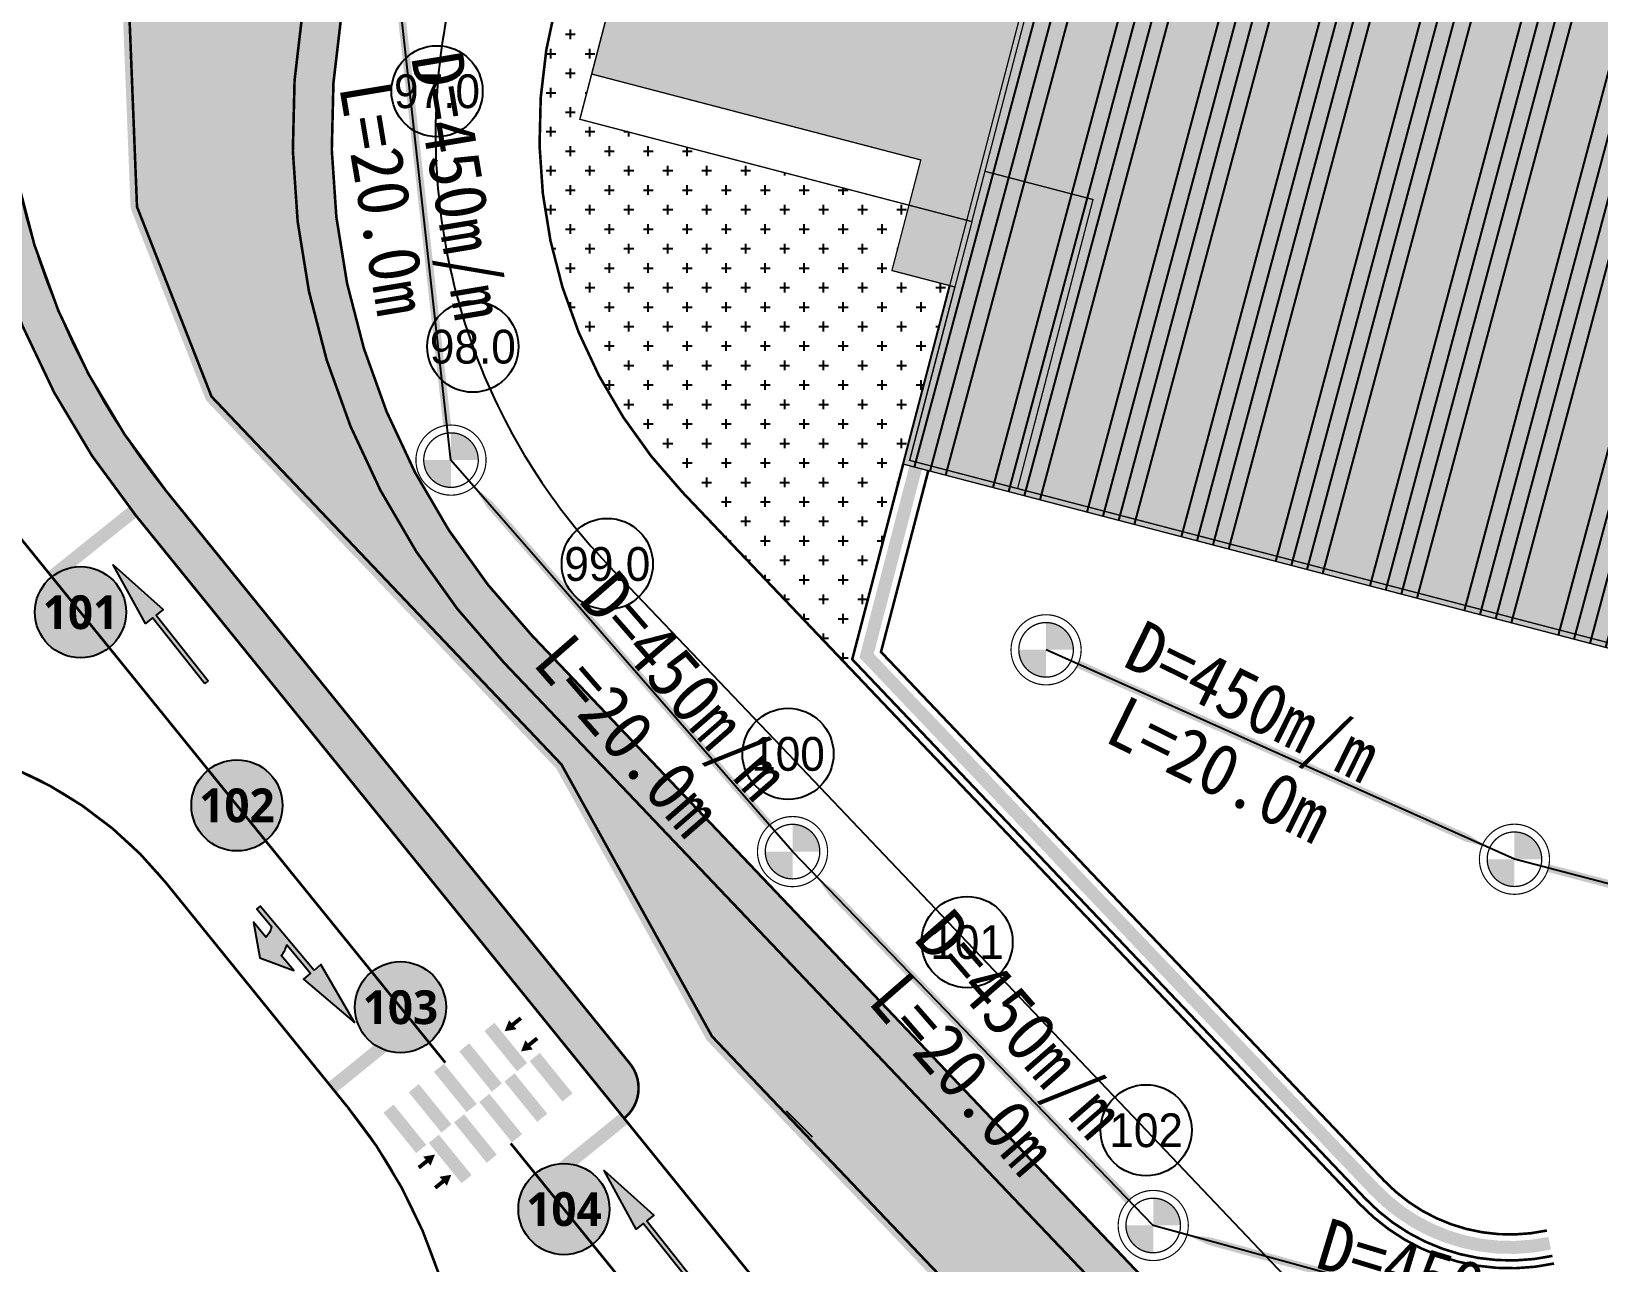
# Model space of a CAD drawing. Header units: inches. Extents: x 12 to 407, y 13 to 268.
# Drawn here: x 99.1 to 159.4, y 90.4 to 137.8 of the extents above; entities that cross this region are included whole.
import ezdxf
from ezdxf.enums import TextEntityAlignment as Align

# ---------------------------------------------------------------- set-up
doc = ezdxf.new("R2010")
doc.units = ezdxf.units.IN
doc.header["$MEASUREMENT"] = 0
for name, pattern in [('CENTER', [2, 1.25, -0.25, 0.25, -0.25]), ('DASHED', [0.75, 0.5, -0.25]), ('PHANTOM2', [12.5, 10, -0.5, 0.5, -0.5, 0.5, -0.5]), ('우수', [0.9500000000000001, 0.5, -0.05, -0.4])]:
    doc.linetypes.add(name, pattern=pattern)
for name, color, linetype in [('0우수', 140, '우수'), ('1-ROAD', 1, 'Continuous'), ('125', 4, 'Continuous'), ('3-노면표시', 7, 'Continuous'), ('CA002', 7, 'Continuous'), ('LSMD_CONT_LDREG_41500', 1, 'Continuous'), ('WID', 4, 'Continuous'), ('가구1', 5, 'Continuous'), ('건축계획', 7, 'Continuous'), ('관경', 7, 'Continuous'), ('관길이', 1, 'Continuous'), ('도로레벨', 5, 'Continuous'), ('도로레벨1', 7, 'Continuous'), ('도로해치', 253, 'Continuous'), ('사업부지', 7, 'Continuous'), ('성토옹벽', 6, 'Continuous'), ('솔리드', 7, 'PHANTOM2'), ('우수맨', 5, 'Continuous'), ('지상1층외벽선', 4, 'Continuous'), ('지상2층외벽선', 5, 'Continuous'), ('지상3층외벽선', 6, 'Continuous'), ('지상4층외벽선', 7, 'Continuous'), ('지하1층외벽선', 3, 'Continuous'), ('지하2층외벽선', 2, 'Continuous')]:
    doc.layers.add(name, color=color, linetype=linetype)
doc.styles.add('HY헤드라인', font='H2HDRM.TTF')
doc.styles.add('SH_대대리576', font='')
doc.styles.add('style1', font='')
doc.styles.get('SH_대대리576').set_extended_font_data('NanumGothic', bold=True)
doc.styles.get('style1').set_extended_font_data('DotumChe')
pattern_1 = [(0, (-296693.6057639145, -354742.0370339248), (0.75, 0.75), [0.375, -1.125]), (90, (-296693.4182639145, -354742.2245339248), (-0.7499999999999999, 0.75), [0.375, -1.125])]

# ---------------------------------------------------------------- blocks, each defined once
blk = doc.blocks.new('NM직진')
at = {"layer": '3-노면표시'}
blk.add_hatch(color=256, dxfattribs=at).paths.add_polyline_path([(-0.1730768365396216, 1.819e-12), (-0.1730768365396216, 3.230767615360491), (-0.5192305096134078, 3.230767615360491), (-0.0865384182707203, 5.769227884570682), (0.3461536730719672, 3.230767615360491), (-1.819e-12, 3.230767615360491), (0, 0)])
blk.add_lwpolyline([(-0.1730768365396216, 1.819e-12), (-0.1730768365396216, 3.230767615360491), (-0.5192305096134078, 3.230767615360491), (-0.0865384182707203, 5.769227884570682), (0.3461536730719672, 3.230767615360491), (-1.819e-12, 3.230767615360491), (0, 0)], close=True, dxfattribs=at)
blk = doc.blocks.new('NM직우')
at = {"layer": '3-노면표시'}
h = blk.add_hatch(color=256, dxfattribs=at)
edge = h.paths.add_edge_path()
edge.add_line((0, 3.230767615358686), (0, 0))
edge.add_line((0, 0), (0.1730768365370636, 0))
edge.add_line((0.1730768365370636, 0), (0.1730768365370636, 0.8820304433823338))
edge.add_arc((0.6287692896893975, 0.3990399793935591), 0.664029668135456, 92.48451948285032, 133.334240361287, ccw=False)
edge.add_line((0.5999839641839912, 1.062445440028028), (0.5999839641839912, 0.7739840457995655))
edge.add_line((0.5999839641839912, 0.7739840457995655), (0.5999839641839912, 0.3124458150340388))
edge.add_line((0.5999839641839912, 0.3124458150340388), (1.292291310332274, 1.523983670793555))
edge.add_line((1.292291310332274, 1.523983670793555), (0.5999839641839912, 2.735521526553057))
edge.add_line((0.5999839641839912, 2.735521526553057), (0.5999839641839912, 1.985521901559081))
edge.add_arc((0.7518416335684556, 1.037743002152299), 0.9598674876833847, 99.1028341746057, 127.082419178465)
edge.add_line((0.1730768365370636, 1.803495510231002), (0.1730768365370636, 3.230767615358686))
edge.add_line((0.1730768365370636, 3.230767615358686), (0.5192305096112193, 3.230767615358686))
edge.add_line((0.5192305096112193, 3.230767615358686), (0.08653841826853181, 5.769227884569089))
edge.add_line((0.0865384182685318, 5.769227884569089), (-0.3461536730741557, 3.230767615358686))
edge.add_line((-0.3461536730741557, 3.230767615358686), (0, 3.230767615358686))
blk.add_lwpolyline([(0, 3.230767615358686), (0, 0), (0.1730768365370636, 0), (0.1730768365370636, 0.8820304433823338, -0.1801523798174008), (0.5999839641839912, 1.062445440028028), (0.5999839641839912, 0.7739840457995655), (0.5999839641839912, 0.3124458150340388), (1.292291310332274, 1.523983670793555), (0.5999839641839912, 2.735521526553057), (0.5999839641839912, 1.985521901559081, 0.1226941417341954), (0.1730768365370636, 1.803495510231002), (0.1730768365370636, 3.230767615358686), (0.5192305096112193, 3.230767615358686), (0.0865384182685318, 5.769227884569089), (-0.3461536730741557, 3.230767615358686)], format="xyb", close=True, dxfattribs=at)
blk = doc.blocks.new('구배4')
at = {"layer": '도로레벨', "linetype": 'Continuous', "true_color": 0xffffff}
h = blk.add_hatch(color=7, dxfattribs=at)
edge = h.paths.add_edge_path()
edge.add_arc((297445.3605552225, 358740.1302085304), 1.755, 0, 360)
h = blk.add_hatch(color=7, dxfattribs=at)
edge = h.paths.add_edge_path()
edge.add_arc((297451.9264172204, 358732.0246332055), 1.755, 0, 360)
h = blk.add_hatch(color=7, dxfattribs=at)
edge = h.paths.add_edge_path()
edge.add_arc((297457.9493906065, 358724.5892554169), 1.755, 0, 360)
h = blk.add_hatch(color=7, dxfattribs=at)
edge = h.paths.add_edge_path()
edge.add_arc((297464.2438082989, 358716.8187788606), 1.755, 0, 360)
h = blk.add_hatch(color=7, dxfattribs=at)
edge = h.paths.add_edge_path()
edge.add_arc((297470.5381567344, 358709.0482462039), 1.755, 0, 360)
at = {"layer": '도로레벨', "color": 7, "linetype": 'Continuous'}
for centre in [(297445.3605552225, 358740.1302085304, 16.504), (297451.9264172204, 358732.0246332055, 16.504), (297457.9493906065, 358724.5892554169, 16.504), (297464.2438082989, 358716.8187788606, 16.504), (297470.5381567344, 358709.0482462039, 16.504)]:
    blk.add_circle(centre, 1.755, dxfattribs=at)
at = {"layer": '도로레벨1', "color": 5, "linetype": 'Continuous', "style": 'SH_대대리576'}
for s, p in [('100', (297445.3605552225, 358740.1302085304, 16.504)), ('101', (297451.9264172204, 358732.0246332055, 16.504)), ('102', (297457.9493906065, 358724.5892554169, 16.504)), ('103', (297464.2438082989, 358716.8187788606, 16.504)), ('104', (297470.5381567344, 358709.0482462039, 16.504))]:
    blk.add_text(s, height=1.3, dxfattribs=at).set_placement(p, align=Align.MIDDLE_CENTER)

msp = doc.modelspace()

# ---------------------------------------------------------------- hatches: boundary and pattern name
at = {"layer": '125', "linetype": 'Continuous'}
h = msp.add_hatch(color=8, dxfattribs=at)
h.paths.add_polyline_path([(241.5237808687727, 116.4215114227397), (235.3795301303965, 118.0248463426385), (244.292557322746, 152.1810748562118), (244.0990375075255, 152.2315736217558), (229.4544037007493, 96.11085818918832), (132.8880692629957, 121.3097282684309), (134.6302757113356, 127.9861582043948), (134.4367560031008, 128.0366569419991), (132.6440508170983, 121.1667072975094), (229.5974246713215, 95.86683974305811), (232.8798426174674, 108.4456207819883), (239.0240933558437, 106.8422858621477)])
h.paths.add_polyline_path([(244.0990375075255, 152.2315736217558), (147.3391834685228, 177.4809424107214), (146.9541305938967, 176.0053546343831), (147.7523993907146, 175.797047342129), (147.3294724630307, 174.1763197851385), (146.5312036663292, 174.3846270779165), (134.4367560031008, 128.0366569419991), (134.6302757113356, 127.9861582043948), (132.8880692629957, 121.3097282684309), (229.4544037007493, 96.11085818918832)])
h.paths.add_polyline_path([(146.5312036663292, 174.3846270778583), (136.6616985435014, 176.960062697194), (134.3640059812226, 168.1549159700069), (142.0080344586515, 166.1602158335288), (140.7708153865881, 161.418982980146), (135.2555037003242, 162.8581970027433), (134.5232720046536, 160.0521612326399), (127.3630427976952, 161.9206145251071), (120.6467106924158, 136.1824933221931), (133.322251585638, 132.8748260071286), (132.2112793577019, 128.6173924247985), (134.4367560031008, 128.0366569419991)])
h.paths.add_polyline_path([(147.7523993907146, 175.797047342129), (146.9541305938967, 176.0053546343831), (146.5312036663292, 174.3846270779165), (147.3294724630307, 174.1763197851385)], flags=17)
at = {"layer": '가구1', "linetype": 'Continuous'}
h = msp.add_hatch(dxfattribs=at)
h.set_pattern_fill('ANSI34', color=254, scale=5, angle=30, style=0)
h.set_pattern_definition([(74.99999999999999, (-296693.6057639084, -355038.0370339248), (-3.622221848584006, 0.9705714191344534), []), (74.99999999999999, (-296692.8402983651, -355037.5950921873), (-3.622221848584006, 0.9705714191344534), []), (74.99999999999999, (-296692.0748328174, -355037.1531504473), (-3.622221848584006, 0.9705714191344534), []), (74.99999999999999, (-296691.3093672741, -355036.7112087097), (-3.622221848584006, 0.9705714191344534), [])])
h.paths.add_polyline_path([(132.6440508505677, 121.1667072294065), (147.3391834695124, 177.4809423507675), (244.2925573385203, 152.1810748520791), (235.3795301658449, 118.0248463333835), (241.5237809049197, 116.4215114170936), (239.0240933975786, 106.8422858552792), (232.8798426585038, 108.4456207715691), (229.5974247195757, 95.86683973071808)])
at = {"layer": '사업부지', "linetype": 'Continuous', "ltscale": 10}
h = msp.add_hatch(dxfattribs=at)
h.set_pattern_fill('AR-HBONE', color=8, scale=0.1, style=0)
h.set_pattern_definition([(45, (-264108.8776523433, -407458.6986066158), (0, 0.565685424949238), [1.200000000000001, -0.4000000000000004]), (135, (-264108.5948096178, -407458.4157639034), (0, 0.565685424949238), [1.2, -0.4])])
edge = h.paths.add_edge_path()
edge.add_arc((126.409042360063, 138.0775847603934), 28.50000000067526, 164.7264985139123, 219.0089492971458, ccw=False)
edge.add_line((98.91568079972626, 145.5852521844924), (109.5491859056986, 184.5255492721469))
edge.add_arc((113.8902429878128, 183.3401281052054), 4.499999992579293, 90.00000006447777, 164.7264985574904, ccw=False)
edge.add_line((113.8902429827488, 187.8401280977548), (114.6837468632496, 187.8401280977548))
edge.add_arc((114.6837468632496, 189.3401280977548), 1.5, 270, 0)
edge.add_line((116.1837468632496, 189.3401280977548), (113.8902429827488, 189.3401280977548))
edge.add_arc((113.8902429829816, 183.3401280971727), 6.000000000577955, 90.00000000222337, 164.726498495999)
edge.add_line((108.102166865114, 184.9206896620587), (97.46866177404286, 145.9803925771982))
edge.add_arc((126.4090423579094, 138.0775847456669), 29.99999999934917, 164.7264984801628, 219.0089492619996)
edge.add_line((103.097612682823, 119.1943316767708), (113.6587494202888, 106.1565783126996))
edge.add_line((113.6587494202888, 106.1565783126996), (115.1752368547952, 104.2844702751161))
edge.add_line((115.1752368547952, 104.2844702751161), (121.9009047337806, 95.98161388288895))
edge.add_arc((120.9567420969017, 97.14718537877957), 1.499999998962363, 309.0089484785139, 39.00894848476816)
edge.add_line((122.1223135926759, 98.09134801577488), (116.3408083506858, 105.2286329279439))
edge.add_line((116.3408083506858, 105.2286329279439), (114.8243209161794, 107.10074096739))
edge.add_line((114.8243209161794, 107.10074096739), (104.2631841787136, 120.13849433053))
h = msp.add_hatch(dxfattribs=at)
h.set_pattern_fill('AR-HBONE', color=8, scale=0.1, style=0)
h.set_pattern_definition([(45, (-296716.7898635558, -354821.4982727057), (4.440892098500626e-17, 0.565685424949238), [1.200000000000001, -0.4000000000000004]), (135, (-296716.5070208433, -354821.2154299932), (4.440892098500626e-17, 0.565685424949238), [1.2, -0.4])])
edge = h.paths.add_edge_path()
edge.add_arc((111.5359403484965, 180.4964626582939), 8.499999999992937, 357.46440021136027, 56.785166300105175, ccw=False)
edge.add_arc((111.5359403484965, 180.4964626582939), 8.499999999997353, 345.3748733597982, 357.46440021136, ccw=False)
edge.add_line((119.7605278898611, 178.3502660749498), (110.0959671288495, 141.3140380595712))
edge.add_arc((138.640123890282, 133.8654734467407), 29.50000000020882, 165.3748733598192, 223.5788823727417)
edge.add_line((117.2695572799769, 113.5295721201244), (143.3270859801908, 86.14626896330333))
edge.add_arc((156.0045399410067, 98.20994023502749), 17.50000009946504, 223.5788865521241, 282.2641589090067)
edge.add_arc((156.0045399074791, 98.20994012600454), 17.50000000003145, 282.2641590920945, 315.1861856623129)
edge.add_arc((177.9959654702454, 76.36097672460778), 13.4999999999482, 75.37487335987032, 135.1861856623439, ccw=False)
edge.add_line((181.4046306319999, 89.42355693732566), (183.2631852077086, 88.93856927567572))
edge.add_line((183.2631852077086, 88.93856927567572), (183.6419257534201, 90.38996708423542))
edge.add_line((183.6419257534201, 90.38996708423542), (181.7833712055346, 90.87495473872582))
edge.add_arc((177.9959654702454, 76.36097672454957), 15.00000000001573, 75.37487335989015, 135.1861856622909)
edge.add_arc((156.0045399074791, 98.20994012600454), 16.00000000002185, 282.264159092144, 315.18618566221204, ccw=False)
edge.add_arc((156.0045399074791, 98.20994012600454), 16.00000000002493, 223.5788867352592, 282.2641590921439, ccw=False)
edge.add_line((144.4137249586986, 87.18029784604619), (118.3561962601727, 114.5636010011792))
edge.add_arc((138.6401238902238, 133.8654734467989), 28.00000000016149, 165.3748733599211, 223.5788823728654, ccw=False)
edge.add_line((111.5473649302496, 140.9352974860365), (121.2119256912613, 177.971525501415))
edge.add_arc((111.5359403484965, 180.4964626582939), 9.999999999976549, 345.3748733597546, 357.4644002112569)
edge.add_arc((111.5359403484965, 180.4964626582939), 9.999999999976517, 357.4644002112572, 62.33622634675494)
edge.add_line((116.1787618073051, 189.3533361981524), (116.1920689955352, 187.6077541037364))
at = {"layer": '솔리드', "linetype": 'Continuous'}
h = msp.add_hatch(dxfattribs=at)
h.set_pattern_fill('CROSS', color=8, scale=3, style=0)
h.set_pattern_definition(pattern_1)
edge = h.paths.add_edge_path()
edge.add_line((135.7213864532298, 222.2391814133287), (133.7300689831375, 221.4241814157128))
edge.add_line((133.7300689831375, 221.4241814157128), (131.2197207800693, 218.4764369361935))
edge.add_line((131.2197207800693, 218.4764369361935), (138.3254815817111, 216.6221968933958))
edge.add_arc((138.7042221552458, 218.0735946947959), 1.49999999998355, 255.3748733595067, 345.3748733595068)
edge.add_line((140.155619956646, 217.6948541212612), (141.0898467047139, 221.2749686981685))
edge.add_line((141.0898467047139, 221.2749686981685), (168.9645647151394, 214.0010933510628))
edge.add_line((168.9645647151394, 214.0010933510628), (168.0306385974166, 210.4221308402618))
edge.add_arc((169.4820363988167, 210.0433902668435), 1.499999999954156, 165.3748733638094, 255.3748733460374)
edge.add_line((169.1032958249327, 208.5919924655016), (169.4821543851633, 208.4918992481678))
edge.add_line((169.4821543851633, 208.4918992481678), (167.9671920910243, 202.6863080425089))
edge.add_line((167.9671920910243, 202.6863080425089), (154.3240527576183, 206.2464694337821))
edge.add_arc((153.9453121840836, 204.7950716323819), 1.49999999998355, 75.37487335950675, 165.3748733595068)
edge.add_line((152.4939143826834, 205.1738122059166), (152.2666700364555, 204.3029735171137))
edge.add_line((152.2666700364555, 204.3029735171137), (229.6745527786318, 184.1034762617917))
edge.add_line((229.6745527786318, 184.1034762617917), (232.3923772705368, 183.3952946763736))
edge.add_line((232.3923772705368, 183.3952946763736), (226.9971545772626, 190.7751397629752))
edge.add_line((226.9971545772626, 190.7751397629752), (227.8044279680237, 191.3653174248309))
edge.add_line((227.8044279680237, 191.3653174248309), (232.9894685700185, 184.2729695117002))
edge.add_line((232.9894685700185, 184.2729695117002), (251.176757025218, 179.5269459526305))
edge.add_line((251.176757025218, 179.5269459526305), (244.0569294228101, 152.2425616763201))
edge.add_line((244.0569294228101, 152.2425616763201), (244.2925573385203, 152.1810748520791))
edge.add_line((244.2925573385203, 152.1810748520791), (235.3795301461707, 118.0248463384476))
edge.add_line((235.3795301461707, 118.0248463384476), (241.523780884547, 116.4215114186652))
edge.add_line((241.523780884547, 116.4215114186652), (239.0240933716179, 106.8422858580732))
edge.add_line((239.0240933716179, 106.8422858580732), (232.8798426332417, 108.4456207779137))
edge.add_line((232.8798426332417, 108.4456207779137), (229.5974246870958, 95.86683973892536))
edge.add_line((229.5974246870958, 95.86683973892536), (225.3355701679595, 96.97896560504046))
edge.add_line((225.3355701679595, 96.97896560504046), (223.8088400423642, 91.1282780832978))
edge.add_line((223.8088400423642, 91.1282780832978), (224.3205176974645, 89.93321073056609))
edge.add_line((224.3205176974645, 89.93321073056609), (207.6296264035393, 82.78687199107549))
edge.add_line((207.6296264035393, 82.78687199107549), (197.9029318498563, 80.89225614828933))
edge.add_line((197.9029318498563, 80.89225614828933), (196.0110436099114, 80.24973714807015))
edge.add_line((196.0110436099114, 80.24973714807015), (180.5294668708577, 84.28963590606759))
edge.add_line((180.5294668708577, 84.28963590606759), (181.8395424527464, 89.31006720197797))
edge.add_line((181.8395424527464, 89.31006720197797), (181.4046306319999, 89.42355693732566))
edge.add_arc((177.9959655150653, 76.3609767368896), 13.49999997674929, 75.37487353076725, 135.1861170693452)
edge.add_arc((156.0045399410067, 98.20994023502749), 17.50000009944609, 223.5788865521241, 315.1862383782775, ccw=False)
edge.add_line((143.3270859801908, 86.14626896330333), (117.2695572799769, 113.5295721201244))
edge.add_arc((138.640123890282, 133.8654734467989), 29.5000000002327, 165.3748733599285, 223.5788823728236, ccw=False)
edge.add_line((110.0959671288495, 141.3140380595712), (119.7605278898611, 178.3502660749498))
edge.add_arc((111.5359403484965, 180.4964626582939), 8.499999999995753, 345.3748733597984, 56.78516630010513)
edge.add_line((116.1920689955352, 187.6077541037364), (116.1920689955352, 187.171181414348))
edge.add_line((116.1920689955352, 187.171181414348), (117.9410689786075, 181.3781814146921))
edge.add_line((117.9410689786075, 181.3781814146921), (116.3810689762233, 173.5291814152285))
edge.add_line((116.3810689762233, 173.5291814152285), (112.5470689848064, 166.197181414768))
edge.add_line((112.5470689848064, 166.197181414768), (105.7180689737199, 155.4601814141631))
edge.add_line((105.7180689737199, 155.4601814141631), (102.6590689733623, 143.5851814141631))
edge.add_line((102.6590689733623, 143.5851814141631), (103.1560689821838, 131.0721814148844))
edge.add_line((103.1560689821838, 131.0721814148844), (106.0240689828408, 123.7651814139233))
edge.add_line((106.0240689828408, 123.7651814139233), (119.4970689728855, 109.6021814140975))
edge.add_line((119.4970689728855, 109.6021814140975), (121.3050690010189, 106.3371814126283))
edge.add_line((121.3050690010189, 106.3371814126283), (125.2930689768166, 99.13518141380223))
edge.add_line((125.2930689768166, 99.13518141380223), (135.498068974621, 88.42318141397732))
edge.add_line((135.498068974621, 88.42318141397732), (143.599068985239, 81.93218141481225))
edge.add_line((143.599068985239, 81.93218141481225), (150.6230689749702, 74.86918141397359))
edge.add_line((150.6230689749702, 74.86918141397359), (152.2930689767002, 65.02718141490072))
edge.add_line((152.2930689767002, 65.02718141490072), (155.2140689954742, 63.85618141475311))
edge.add_line((155.2140689954742, 63.85618141475311), (158.4310689732431, 62.60018141382784))
edge.add_line((158.4310689732431, 62.60018141382784), (158.3550689831375, 74.5021814145282))
edge.add_line((158.3550689831375, 74.5021814145282), (160.5560689732431, 78.60918141530306))
edge.add_line((160.5560689732431, 78.60918141530306), (169.7570689782499, 80.60718141590655))
edge.add_line((169.7570689782499, 80.60718141590655), (175.5250689849256, 88.95218141285181))
edge.add_line((175.5250689849256, 88.95218141285181), (176.7910689875482, 84.80218141527325))
edge.add_line((176.7910689875482, 84.80218141527325), (174.8350689873098, 78.24618141354472))
edge.add_line((174.8350689873098, 78.24618141354472), (181.7630689755081, 74.04018141511074))
edge.add_line((181.7630689755081, 74.04018141511074), (181.1020689770578, 70.35018141382784))
edge.add_line((181.1020689770578, 70.35018141382784), (181.298068986833, 70.20118141455055))
edge.add_line((181.298068986833, 70.20118141455055), (237.5730689778923, 94.28518141341806))
edge.add_line((237.5730689778923, 94.28518141341806), (246.0360689923166, 115.9231814155489))
edge.add_line((246.0360689923166, 115.9231814155489), (245.393069000542, 128.7931814147294))
edge.add_line((245.393069000542, 128.7931814147294), (255.1140689864753, 184.4671814143792))
edge.add_line((255.1140689864753, 184.4671814143792), (247.2930689767002, 181.9591814149305))
edge.add_line((247.2930689767002, 181.9591814149305), (245.9290689842076, 183.5101814138604))
edge.add_line((245.9290689842076, 183.5101814138604), (240.2350689931538, 186.6101814146521))
edge.add_line((240.2350689931538, 186.6101814146521), (232.7250689731211, 189.3501814137696))
edge.add_line((232.7250689731211, 189.3501814137696), (225.5950689778895, 195.8901814147964))
edge.add_line((225.5950689778895, 195.8901814147964), (210.6550689943599, 200.0101814150246))
edge.add_line((210.6550689943599, 200.0101814150246), (190.2950689805205, 203.0201814137533))
edge.add_line((190.2950689805205, 203.0201814137533), (178.4650689825414, 202.180181412971))
edge.add_line((178.4650689825414, 202.180181412971), (177.4350689812911, 206.780181413588))
edge.add_line((177.4350689812911, 206.780181413588), (169.2950689957127, 218.5401814141794))
edge.add_line((169.2950689957127, 218.5401814141794), (150.1150689736007, 228.1301814150199))
edge.add_line((150.1150689736007, 228.1301814150199), (139.3863879426847, 223.7391814133287))
edge.add_line((139.3863879426847, 223.7391814133287), (132.0260689869522, 223.7391814133287))
edge.add_line((132.0260689869522, 223.7391814133287), (127.759068982303, 224.8931814143568))
edge.add_line((127.759068982303, 224.8931814143568), (124.3420689865945, 224.0401814151689))
edge.add_line((124.3420689865945, 224.0401814151689), (116.9190689936279, 225.9461814146623))
edge.add_line((116.9190689936279, 225.9461814146623), (116.1920689955352, 224.6771814143419))
edge.add_line((116.1920689955352, 224.6771814143419), (116.1920689955352, 203.0686903968588))
edge.add_line((116.1920689955352, 203.0686903968588), (116.1920689955352, 202.5171354952752))
edge.add_line((116.1920689955352, 202.5171354952752), (116.6839017012155, 202.5171354952752))
edge.add_line((116.6839017012155, 202.5171354952752), (116.6839017012155, 224.5434371447907))
edge.add_line((116.6839017012155, 224.5434371447907), (117.1616635627927, 225.3676709587005))
edge.add_line((117.1616635627927, 225.3676709587005), (124.2692918565356, 223.5426487928623))
edge.add_line((124.2692918565356, 223.5426487928623), (132.0162796642746, 223.2391814133287))
edge.add_line((132.0162796642746, 223.2391814133287), (138.9567082947235, 223.2391814133287))
edge.add_line((138.9567082947235, 223.2391814133287), (150.102668311016, 227.8009524621436))
edge.add_line((150.102668311016, 227.8009524621436), (169.092087748146, 218.3062618271349))
edge.add_line((169.092087748146, 218.3062618271349), (176.6954659879905, 207.3139288281807))
edge.add_line((176.6954659879905, 207.3139288281807), (175.8730393203789, 206.7450576860126))
edge.add_line((175.8730393203789, 206.7450576860126), (168.4155289741814, 217.5265069948643))
edge.add_line((168.4155289741814, 217.5265069948643), (150.0614031912176, 226.703551441328))
edge.add_line((150.0614031912176, 226.703551441328), (139.1534270353498, 222.2391814133287))
edge.add_line((139.1534270353498, 222.2391814133287), (135.7213864532298, 222.2391814133287))
h = msp.add_hatch(dxfattribs=at)
h.set_pattern_fill('CROSS', color=8, scale=3, style=0)
h.set_pattern_definition(pattern_1)
edge = h.paths.add_edge_path()
edge.add_line((131.4290188954094, 177.4699192178221), (130.5165905075612, 177.7080163200287))
edge.add_arc((138.0212999951675, 171.0989819346712), 9.999999999999998, 138.6311894056588, 165.374873359432)
edge.add_line((128.3453146524027, 173.6239190916083), (119.2881532044032, 138.9153477603238))
edge.add_arc((138.6401224063941, 133.8654730636179), 19.99999866119524, 165.3748712251306, 219.9382786713261)
edge.add_line((123.305394727073, 121.0262334658898), (126.3845704883336, 132.8261558307702))
edge.add_line((126.3845704883336, 132.8261558307702), (120.2003893286221, 134.4399105466571))
edge.add_line((120.2003893286221, 134.4399105466571), (120.6545784793327, 136.1804402325786))
edge.add_line((120.6545784793327, 136.1804402325786), (120.6467107081901, 136.1824933180603))
edge.add_line((120.6467107081901, 136.1824933180603), (127.3630428134695, 161.9206145209744))
edge.add_line((127.3630428134695, 161.9206145209744), (127.3709105846704, 161.9185614354344))
edge.add_line((127.3709105846704, 161.9185614354344), (131.4290188954094, 177.4699192178221))
h = msp.add_hatch(dxfattribs=at)
h.set_pattern_fill('CROSS', color=8, scale=3, style=0)
h.set_pattern_definition(pattern_1)
edge = h.paths.add_edge_path()
edge.add_line((132.8677629627402, 131.1331486284751), (126.3842710003721, 132.8250081421709))
edge.add_line((126.3842710003721, 132.8250081421709), (123.3050952391116, 121.0250857772323))
edge.add_arc((138.6398229180252, 133.8643253754842), 19.99999866119525, 219.9382786732261, 223.5788846023162)
edge.add_line((124.1513046886887, 120.0772739878291), (130.5932252109399, 113.3075966096501))
edge.add_line((130.5932252109399, 113.3075966096501), (132.6437513449112, 121.1655596048356))
edge.add_line((132.6437513449112, 121.1655596048356), (134.4364565312046, 128.0355092501984))
edge.add_line((134.4364565312046, 128.0355092501984), (132.2109798857475, 128.6162447329978))
edge.add_line((132.2109798857475, 128.6162447329978), (132.8677629627402, 131.1331486284751))
at = {"layer": '우수맨', "linetype": 'ByBlock'}
h = msp.add_hatch(color=256, dxfattribs=at)
h.paths.add_polyline_path([(115.2355974128934, 121.319699801227), (116.2855974099132, 121.319699801227, 0.4142135624070115), (115.2355974128934, 122.3696997982468)])
h.paths.add_polyline_path([(115.2355974128934, 120.2696998042072), (115.2355974128934, 121.319699801227), (114.1855974158736, 121.319699801227, 0.4142135624068411)])
h = msp.add_hatch(color=256, dxfattribs=at)
h.paths.add_polyline_path([(138.1454723010304, 114.0173634503287), (139.1954722980502, 114.0173634503287, 0.4142135624068609), (138.1454723010304, 115.0673634473485)])
h.paths.add_polyline_path([(138.1454723010304, 112.967363453309), (138.1454723010304, 114.0173634503287), (137.0954723040106, 114.0173634503287, 0.4142135624067141)])
h = msp.add_hatch(color=256, dxfattribs=at)
h.paths.add_polyline_path([(128.3843878212267, 106.2495534582547), (129.4343878182465, 106.2495534582547, 0.4142135624066626), (128.3843878212267, 107.2995534552745)])
h.paths.add_polyline_path([(128.3843878212267, 105.1995534612349), (128.3843878212267, 106.2495534582547), (127.3343878242069, 106.2495534582547, 0.4142135624068529)])
h = msp.add_hatch(color=256, dxfattribs=at)
h.paths.add_polyline_path([(156.177799672447, 105.9550406001642), (157.2277996694668, 105.9550406001642, 0.414213562407075), (156.177799672447, 107.005040597184)])
h.paths.add_polyline_path([(156.177799672447, 104.9050406031445), (156.177799672447, 105.9550406001642), (155.1277996754272, 105.9550406001642, 0.414213562407063)])
h = msp.add_hatch(color=256, dxfattribs=at)
h.paths.add_polyline_path([(142.2710269515285, 91.85645602703039), (143.3210269485483, 91.85645602703039, 0.4142135624068173), (142.2710269515285, 92.90645602405016)])
h.paths.add_polyline_path([(142.2710269515285, 90.80645603001062), (142.2710269515285, 91.85645602703039), (141.2210269545087, 91.85645602703039, 0.4142135624066309)])

# ---------------------------------------------------------------- linework, layer by layer
at = {"elevation": -23.50400000000002, "flags": 128}
msp.add_lwpolyline([(132.6440508328726, 121.1667072934349), (134.4367560512967, 128.0366569294263)], dxfattribs=at)
at = {"color": 8, "linetype": 'Continuous'}
for points in [[(117.7804577835834, 97.79156541738371, -109.4066817376595), (116.5215742626226, 99.34566074616919, -109.4066817376595), (118.1689816006458, 98.10628629576127, -109.4066817376595), (116.910098079685, 99.66038162454674, -109.4066817376595)], [(117.3025237211025, 99.33480196919004, -109.4066817376595), (117.4717183896339, 99.76141439571688, -109.4066817376595), (117.754967186693, 99.41174294713596, -109.4066817376595), (117.4717183896339, 99.76141439571688, -109.4066817376595)], [(117.6605509259737, 99.52830009728382, -109.4066817376595), (117.971369985584, 99.78007679905454, -109.4066817376595), (117.5661346801555, 99.64485724650035, -109.4066817376595), (117.8769537397659, 99.89663395106504, -109.4066817376595)], [(117.9319654890335, 98.55775430433164, -109.4066817376595), (118.1011601724661, 98.98436673085848, -109.4066817376595), (118.3844089397228, 98.63469528414021, -109.4066817376595), (118.1011601724661, 98.98436673085848, -109.4066817376595)], [(118.2899926790035, 98.7512524314941, -109.4066817376595), (118.600811753515, 99.00302913605879, -109.4066817376595), (118.1955764331854, 98.86780958257327, -109.4066817376595), (118.5063954927957, 99.11958628620664, -109.4066817376595)], [(116.8091481813228, 97.00476321864585, -109.4066817376595), (115.550264660362, 98.55885854836265, -109.4066817376595), (117.1976720132864, 97.3194840970234, -109.4066817376595), (115.9387884923256, 98.87357942767153, -109.4066817376595)], [(118.2661125698125, 98.18496651582132, -109.4066817376595), (119.5249960907734, 96.63087118703584, -109.4066817376595), (118.6546363868749, 98.49968739419887, -109.4066817376595), (119.9135199078357, 96.94559206448207, -109.4066817376595)], [(115.8378386088646, 96.21796101990799, -109.4066817376595), (114.5789551028049, 97.77205635055611, -109.4066817376595), (116.2263624408281, 96.53268190107951, -109.4066817376595), (114.9674789198673, 98.08677722986499, -109.4066817376595)], [(114.8665290215051, 95.4311588239641, -109.4066817376595), (113.6076455005443, 96.98525415181825, -109.4066817376595), (115.2550528534687, 95.74587970234165, -109.4066817376595), (113.9961693325079, 97.29997503298978, -109.4066817376595)], [(117.294802967552, 97.3981643189461, -109.4066817376595), (118.5536864885128, 95.84406899016062, -109.4066817376595), (117.6833267995155, 97.71288519825498, -109.4066817376595), (118.9422103204763, 96.15878986667553, -109.4066817376595)], [(116.3234934099949, 96.61136212020824, -109.4066817376595), (117.5823769160545, 95.05726679235408, -109.4066817376595), (116.7120172270572, 96.9260829985858, -109.4066817376595), (117.9709007629192, 95.37198766980032, -109.4066817376595)], [(113.8952194490469, 94.64435662522624, -109.4066817376595), (112.6363359429872, 96.19845195587436, -109.4066817376595), (114.2837432810104, 94.9590775036038, -109.4066817376595), (113.0248597600496, 96.51317283425192, -109.4066817376595)], [(115.3521838077343, 95.82455992147038, -109.4066817376595), (116.6110673435962, 94.2704645926849, -109.4066817376595), (115.7407076396978, 96.13928080171058, -109.4066817376595), (116.9995911606586, 94.58518547199378, -109.4066817376595)], [(114.380874235276, 95.03775772459517, -109.4066817376595), (115.6397577413356, 93.48366239580969, -109.4066817376595), (114.7693980672395, 95.35247860390405, -109.4066817376595), (116.0282816031015, 93.79838327511857, -109.4066817376595)], [(114.2598631420171, 94.39279158793101, -109.4066817376595), (113.9490440824068, 94.14101488522897, -109.4066817376595), (114.3542794176376, 94.27623443778316, -109.4066817376595), (114.0434603431261, 94.02445773508111, -109.4066817376595)], [(114.6178903468883, 94.5862897160248, -109.4066817376595), (114.4486956932581, 94.1596772876353, -109.4066817376595), (114.1654468812978, 94.50934873714755, -109.4066817376595), (114.4486956932581, 94.1596772876353, -109.4066817376595)], [(114.8893049099481, 93.61574392214129, -109.4066817376595), (114.5784858503378, 93.36396722037057, -109.4066817376595), (114.9837211706674, 93.4991867747874, -109.4066817376595), (114.6729021110571, 93.24741007022271, -109.4066817376595)], [(115.2473320999181, 93.80924205209772, -109.4066817376595), (115.0781374313867, 93.3826296227769, -109.4066817376595), (114.7948886343277, 93.73230107415179, -109.4066817376595), (115.0781374313867, 93.3826296227769, -109.4066817376595)]]:
    msp.add_solid(points, dxfattribs=at)
at = {"layer": '0우수', "linetype": 'ByBlock', "elevation": -23.50400000000002, "flags": 128}
for points in [[(175.52635017134, 100.8920776739385), (161.5611380239482, 86.57520477242247), (142.2710269515285, 91.85645602703039), (128.3843878212267, 106.2495534582547), (115.2355974128934, 121.319699801227), (113.0270488697336, 141.1973836032109), (117.9182021585059, 160.5900786068657), (122.8093554472782, 179.9827736105206), (127.7005087361088, 199.3754686141754), (122.8093554472782, 179.9827736105206)], [(156.177799672447, 105.9550406001642), (138.1454723010304, 114.0173634503287)], [(214.2234511691261, 90.76615182137061), (194.874900670233, 95.82911474765456), (175.52635017134, 100.8920776739385), (156.177799672447, 105.9550406001642)]]:
    msp.add_lwpolyline(points, dxfattribs=at)
at = {"layer": '1-ROAD', "elevation": -23.50400000000002}
msp.add_lwpolyline([(121.4924008609726, 105.9848277073604), (121.4923881800844, 105.9848398015154)], dxfattribs=at)
at = {"layer": 'CA002', "color": 8, "elevation": -23.50400000000002}
msp.add_lwpolyline([(128.1375453384592, 96.2661843521771), (129.1375453384592, 95.26618435124578)], dxfattribs=at)
at = {"layer": 'LSMD_CONT_LDREG_41500', "color": 1, "linetype": 'Continuous', "const_width": 0.3, "elevation": -23.50400000000002, "flags": 128}
msp.add_lwpolyline([(102.6590689733623, 143.5851814141631), (103.1560689821838, 131.0721814148262), (106.0240689828991, 123.7651814138651), (119.4970689728855, 109.6021814141557), (121.3050690010189, 106.3371814126283), (125.2930689767002, 99.13518141397685), (135.498068974912, 88.42318141368628), (143.5990689858793, 81.93218141423017), (150.623068974912, 74.86918141414822), (152.2930689767002, 65.02718141490072), (155.214068995416, 63.85618141481132), (158.4310689732431, 62.60018141382784), (158.3550689831375, 74.5021814145282), (160.5560689732431, 78.60918141530306), (169.7570689782499, 80.60718141590655), (175.5250689849256, 88.95218141285181), (176.7910689875482, 84.80218141527325), (174.8350689873098, 78.24618141354472), (181.7630689755081, 74.04018141516895), (181.1020689770578, 70.35018141382784), (181.298068986833, 70.20118141455055), (237.5730689778923, 94.28518141341806)], dxfattribs=at)
at = {"layer": 'WID', "color": 8, "elevation": -23.50400000000002}
msp.add_lwpolyline([(125.6111421991138, 178.988087368735), (121.8635557520086, 164.626703587898), (119.3386185950715, 154.9507182451332), (116.8136814381344, 145.2747329023684), (115.4177590303937, 139.9253226329008, 0.04661144535968596), (114.6971412087207, 135.5188651405176, 0.1045451995126632), (116.0764756606425, 125.6873332040402, 0.1035868516996211), (121.2539002340984, 117.3210113223311), (121.3166420698747, 117.2550772604434), (128.2101679549435, 110.0108174036857), (135.1036938399541, 102.766557546928), (141.9972197250229, 95.52229769017026), (147.3114298166822, 89.93770723826196, 0.04776571625015846), (149.0391186970867, 88.43840455771601, 0.2114006786775784), (158.5535698482183, 86.48379641376846)], format="xyb", dxfattribs=at)
at = {"layer": 'WID', "color": 8, "const_width": 0.1, "elevation": -23.50400000000002, "flags": 128}
msp.add_lwpolyline([(130.5277210011029, 177.7206338327512, 0.1176503252809479), (128.3453146524027, 173.6239190916083), (119.2881532044032, 138.9153477603238, 0.2595675172843098), (124.1516041766502, 120.0784216764284), (150.2091324330888, 92.69511898602536, 0.2618101132539629), (157.7038932384805, 90.39251099254648)], format="xyb", dxfattribs=at)
at = {"layer": '가구1', "color": 8, "linetype": 'CENTER', "ltscale": 3, "const_width": 0.5, "elevation": -109.4066817376595, "flags": 128}
msp.add_lwpolyline([(281.1495063790119, 34.49830077036927), (264.018901694659, 30.08587229165892), (260.2619016953743, 28.53187229025821), (253.5319017061031, 35.29187229096601), (214.5569016971624, 31.32387229155461), (197.7969017066991, 41.11487228989313), (191.0819017031229, 48.60187229055623), (184.1889016964471, 53.98787229049663), (177.0399017223156, 57.09487229127149), (165.8449016996658, 59.60787229060838), (158.4229017087257, 62.60087229039232), (155.2059017010963, 63.85687229137579), (152.2849016972816, 65.0278722914652), (150.6149017103946, 74.86987229164401), (143.5909017064607, 81.93287229079465), (135.4899017103946, 88.42387229118208), (125.2849017121828, 99.13587229054133), (121.2969017066991, 106.3378722901241), (119.4889017232692, 109.6028722897888), (106.0159017034805, 123.7658722913609), (103.1479017027652, 131.072872292322), (102.6509017088449, 143.5858722916589), (105.7099016943014, 155.4608722916589), (112.5389017053878, 166.197872292322), (116.3729017117059, 173.5298722908617), (117.932901699189, 181.3788722912566), (116.1839017012155, 187.1718722899229), (116.1834762432611, 194.0388186667831), (116.1839017012155, 224.6778722918377), (116.9109016993082, 225.9468722912268), (99.90290169799687, 230.3148722900794), (83.9939017035997, 234.4828722915397), (82.90890169525505, 235.2078722911672), (82.90890169525505, 166.7748722900421), (74.68290169918896, 167.1618722901464), (43.67690170193077, 45.23687229033271), (42.68755697095753, 43.15584192711572), (34.18974328422905, 25.28117417551289)], dxfattribs=at)
at = {"layer": '관길이', "color": 5, "linetype": 'Continuous', "elevation": -23.50400000000002}
for points in [[(113.1761258963727, 139.8556399466022, 0, 1, 0), (113.5074081778641, 136.8739873763541, 0.3, 0.3, 0), (115.0865203861961, 122.6614434578939, 0.3, 0.3, 0)], [(116.123140765447, 120.3024649230199, 0, 1, 0), (118.0954593266708, 118.0419429716555, 0.3, 0.3, 0), (127.4968444686149, 107.2667883364036, 0.3, 0.3, 0)], [(155.1712114574968, 106.4050900588179, 0, 1, 0), (152.432486660173, 107.6295844381227, 0.3, 0.3, 0), (139.3778984599978, 113.4663409794582, 0.3, 0.3, 0)], [(129.3055195770924, 105.2828815604578, 0, 1, 0), (131.3885154466609, 103.1239169458411, 0.3, 0.3, 0), (141.3174624248406, 92.83285228251657, 0.3, 0.3, 0)], [(174.2203230129437, 101.2338276713988, 0, 1, 0), (171.3180404380312, 101.9932721103094, 0.3, 0.3, 0), (157.4838268313672, 105.6132906024711, 0.3, 0.3, 0)], [(143.556684456684, 91.49586893764967, 0, 1, 0), (146.4502011175266, 90.70368124947595, 0.3, 0.3, 0), (160.2426305342581, 86.92758660240975, 0.3, 0.3, 0)]]:
    msp.add_lwpolyline(points, format="xyseb", dxfattribs=at)
at = {"layer": '도로레벨', "color": 8, "linetype": 'Continuous'}
for centre in [(114.6971412087207, 135.5188651405176, -23.50400000000002), (116.0764756606425, 125.6873332040402, -23.50400000000002), (121.2539002340984, 117.3210113223311, -23.50400000000002), (128.2101679549435, 110.0108174036857, -23.50400000000002), (135.1036938399541, 102.766557546928, -23.50400000000002), (141.9972197250229, 95.52229769017026, -23.50400000000002)]:
    msp.add_circle(centre, 1.755, dxfattribs=at)
at = {"layer": '도로해치', "color": 8, "elevation": -109.4066817376595, "flags": 128}
msp.add_lwpolyline([(98.91568079972626, 145.5852521844924, 0.2413826037789644), (104.2631841787136, 120.13849433053), (114.8243209161794, 107.10074096739), (116.3408083506858, 105.2286329279439), (122.1223135926759, 98.09134801577488, -0.4142135624000127), (121.9009047337806, 95.98161388288895), (121.9009047337806, 95.98161388288895), (121.9009047337806, 95.98161388288895), (121.9009047337806, 95.98161388288895), (140.8968582191503, 72.53105455923537, 0.14801059241067), (165.3482523300684, 55.94349716890315), (164.425281394366, 56.23121845077435, -0.102992130512165), (188.6520713307893, 42.76083101059953), (194.8091213592327, 37.43961287576417, 0.1069533271413453), (217.0855731406248, 25.2811741717876, 0.1069533271413453)], format="xyb", dxfattribs=at)
at = {"layer": '사업부지', "color": 8, "linetype": 'PHANTOM2', "ltscale": 10, "const_width": 0.3, "elevation": -109.4066817376595, "flags": 128}
msp.add_lwpolyline([(281.1495063217355, 34.49830075244131), (264.0189017267896, 30.08587229235741), (260.2619017275049, 28.5318722909567), (253.5319017084314, 35.2918722916645), (214.5569017143919, 31.3238722922531), (197.7969017090275, 41.11487229152294), (191.0819017054512, 48.60187229218604), (184.1889017136766, 53.98787229212644), (177.0399017246439, 57.09487229103866), (165.8449017168953, 59.60787229316952), (158.422901711054, 62.60087229015949), (155.2059017034246, 63.85687229300561), (152.2849017145111, 65.02787229216369), (150.6149017127229, 74.8698722923425), (143.590901708789, 81.93287229056182), (135.4899017127229, 88.42387229188057), (125.2849017145111, 99.13587229217114), (121.2969017090275, 106.3378722908226), (119.4889017106964, 109.6028722904873), (106.0159017058088, 123.7658722920594), (103.1479017050935, 131.0728722930205), (102.6509017260744, 143.5858722914261), (105.7099017115308, 155.4608722923574), (112.5389017077161, 166.1978722930205), (116.3729017140342, 173.5298722915602), (117.9329017164184, 181.3788722910238), (116.1839017035438, 187.1718722906214), (116.1834762455894, 194.0388186693442), (116.1839017035438, 224.6778722925362), (116.9109017165376, 225.9468722928566), (99.90290171522633, 230.3148722898466), (83.99390170592801, 234.4828722922382), (82.90890172738568, 235.2078722918657), (82.90890172738568, 166.7748722926033), (74.68290171641843, 167.1618722927076), (43.67690170425908, 45.2368722910312), (42.687556988187, 43.15584192874553), (34.18964127320783, 25.28095958179506)], dxfattribs=at)
at = {"layer": '사업부지', "color": 8, "linetype": 'Continuous', "ltscale": 10, "const_width": 0.1, "elevation": -109.4066817376595, "flags": 128}
msp.add_lwpolyline([(104.2631841787136, 120.13849433053, -0.2413826037790731), (98.91568079972626, 145.5852521844924), (109.5491859056986, 184.5255492721469, -0.3381239100097033), (113.8902429827488, 187.8401280977548), (114.6837468632496, 187.8401280977548, 0.4142135623730951), (116.1837468632496, 189.3401280977548), (116.1837468632496, 189.3401280977548), (116.1837468632496, 189.3401280977548), (113.8902429827488, 189.3401280977548, 0.338123910011505), (108.102166865114, 184.9206896620587), (97.46866177404286, 145.9803925771982, 0.2413826037724775), (103.097612682823, 119.1943316767708), (113.6587494202888, 106.1565783126996), (115.1752368547952, 104.2844702751161), (121.9009047337806, 95.98161388288895), (121.9009047337806, 95.98161388288895), (121.9009047337806, 95.98161388288895, 0.4142135624000127), (122.1223135926759, 98.09134801577488), (116.3408083506858, 105.2286329279439), (114.8243209161794, 107.10074096739)], format="xyb", close=True, dxfattribs=at)
at = {"layer": '사업부지', "color": 8, "linetype": 'Continuous', "ltscale": 10, "elevation": -109.4066817376595, "flags": 128}
for points, const_width in [([(144.9936489501035, 80.5235245684878), (143.590177539829, 81.93476334687034), (135.4891187288797, 88.42569001026163), (125.2840218731201, 99.13759776398251), (125.2840218731201, 99.13759776398251), (119.4879271426237, 109.6045453176619), (106.0147992112672, 123.7674234100402), (103.1467331090009, 131.074397561212), (102.6496196725404, 143.5873929830984), (105.7085125633514, 155.4624206871511), (112.5374156572855, 166.1994824298442), (116.3713490852153, 173.5315171229438), (117.9312782325781, 181.3805312766478), (116.1822256037033, 187.1735147173301), (116.1822256633079, 189.3402064750687)], 0.1), ([(99.867062125448, 116.8280325234653), (102.9898524918592, 119.3281435352535)], 0.5), ([(99.86672222996117, 116.8280378962652), (110.550558809284, 103.6388112353877), (115.0160635747945, 98.12613287854651)], 0.1), ([(110.6489892938173, 97.16246108438531), (113.7571800091303, 99.68022816262851)], 0.5), ([(118.8412604221141, 93.50317146077464), (121.9009047337806, 95.98161388288895)], 0.5), ([(117.5338305571115, 95.01794217906604), (128.3955230900085, 81.60915146309594)], 0.1)]:
    msp.add_lwpolyline(points, dxfattribs=dict(at, const_width=const_width))
at = {"layer": '사업부지', "color": 8, "linetype": 'Continuous', "ltscale": 10, "const_width": 0.1, "flags": 128}
for points, elevation in [([(116.1787618073051, 189.3533361981524, -0.2908667411768339), (121.5261496139922, 180.0540614476911, -0.05279949481148782), (121.2119256912613, 177.971525501415), (111.5473649302496, 140.9352974860365, 0.2595674969670109), (118.3561962601727, 114.5636010011792), (144.4137249586986, 87.18029784604619, 0.2618101119869822), (159.4032464953254, 82.57508184296489, 0.1446457408297197), (167.3549531011724, 86.93305578974719, -0.2670669707897526), (181.7833712055346, 90.87495473872582), (183.6419257534201, 90.38996708423542), (182.3289585282675, 85.3584546808986), (194.9077394738326, 82.07603637689203), (196.2207067954353, 87.10754875508314), (205.6134248051442, 84.65652988031684), (224.3314985531381, 93.13119371056268), (225.3348408419172, 96.97617070465526)], -23.50400000000002), ([(103.097612682823, 119.1943316767708), (113.6587494202888, 106.1565783126996), (115.1752368547952, 104.2844702751161), (140.8968582191503, 72.53105455923537, 0.14801059241067), (165.3482523300684, 55.94349716890315)], -109.4066817376595), ([(81.71026473129155, 71.59730599827776), (81.65759428227307, 71.5919688056008, 0.3150386648912545), (79.92091907942654, 70.09507732100496), (79.58435674393536, 68.77161209292422, 0.5208026253644704), (84.93317933762432, 62.56468612614731), (97.77764101708294, 63.86357621669481, 0.1460382760579592), (108.3542481997049, 68.22113891511867), (108.3542481997049, 68.22113891511867, 0.4149937128567512), (111.2727888860738, 96.39226615808616), (111.2728439905679, 96.3923107898579), (108.9588555731809, 99.24893616426448), (108.9588555135763, 99.24893610465983), (104.246685821656, 105.0661231363908), (104.246685821656, 105.0661231363908), (104.246685821656, 105.0661231363908, 0.5600523660661167), (78.88636356974007, 101.7223437578202, 0.0445611053192792), (74.40207940721871, 88.96796040430377), (63.17408357942463, 44.8160739336879, -0.0487281056979035), (58.94883416974903, 33.11045771378735), (58.29693292463185, 31.73922050472061), (55.77565367901684, 26.43585303246687)], -109.4066817376595)]:
    msp.add_lwpolyline(points, format="xyb", dxfattribs=dict(at, elevation=elevation))
at = {"layer": '사업부지', "color": 8, "linetype": 'Continuous', "ltscale": 10, "elevation": -23.50400000000002, "flags": 128}
msp.add_lwpolyline([(116.1920689955352, 187.6077541037364, 0.1, 0.1, -0.2647752013405861), (120.0276182241853, 180.1204216292961, 0.1, 0.1, -0.05279949481186038), (119.7605278898611, 178.3502660749498, 0.1, 0.1, 0), (110.0959671288495, 141.3140380595712, 0.1, 0.1, 0.259567496967005), (117.2695572799769, 113.5295721201244, 0.1, 0.1, 0), (143.3270859801908, 86.14626896330333, 0.1, 0.1, 0.2618101119867151), (159.7218752379179, 81.10931387894266, 0.1, 0.1, 0.1446457408303017), (168.419054338103, 85.87584788324489, 0.1, 0.1, -0.2670669707903662), (181.4046306319999, 89.42355693732566, 0.1, 0.1, 0), (183.2631852077668, 88.93856927567572, 0, 0, 0)], format="xyseb", dxfattribs=at)
at = {"layer": '사업부지', "color": 8, "linetype": 'DASHED', "ltscale": 2, "const_width": 0.1, "elevation": -109.4066817376595, "flags": 128}
msp.add_lwpolyline([(99.867062125448, 116.8280325234653), (93.27974413717152, 124.9600953227625, -0.2401577513303165), (90.50323890531422, 137.5552871693642)], format="xyb", dxfattribs=at)
at = {"layer": '성토옹벽', "color": 8, "linetype": 'CENTER', "ltscale": 2, "const_width": 0.5, "elevation": -23.50400000000002, "flags": 128}
msp.add_lwpolyline([(133.127850102994, 121.0404604470957), (131.2367206532274, 113.7933325079637), (150.7886732216341, 93.24660105684484, 0.2618101132560105), (157.5339579047052, 91.1742539057293)], format="xyb", dxfattribs=at)
at = {"layer": '성토옹벽', "color": 8, "linetype": 'Continuous', "ltscale": 10, "const_width": 0.1, "elevation": -23.50400000000002, "flags": 128}
for points in [[(132.6440508328726, 121.1667072934349), (130.6826475065084, 113.6502779722348), (150.4264602287788, 92.90192476259722, 0.2618101132553028), (157.6401674885767, 90.68566458504824)], [(133.6116493731154, 120.9142136007565), (131.7907938000046, 113.9363870437508), (151.1508862144894, 93.59127735109246, 0.2618101132579735), (157.4277483195531, 91.66284322611932)]]:
    msp.add_lwpolyline(points, format="xyb", dxfattribs=at)
at = {"layer": '솔리드', "color": 8, "linetype": 'Continuous', "elevation": -109.4066817376595}
msp.add_lwpolyline([(97.77764101708294, 63.86357621669481, 0.1460382760579592), (108.3542481997049, 68.22113891511867, 0.4149937128567513), (111.2727888860738, 96.39226615808616), (111.2728439905679, 96.3923107898579), (108.9588555731809, 99.24893616426448), (104.246685821656, 105.0661231363908, 0.2609568293150366), (90.63017893219353, 110.49578768674)], format="xyb", dxfattribs=at)
at = {"layer": '우수맨', "elevation": -23.50400000000002, "flags": 128}
for points, const_width in [([(113.8855974128585, 121.319699801227, 1), (116.5855974129283, 121.319699801227, 1)], 0.04500000000000001), ([(114.1855974158736, 121.319699801227, 1), (116.2855974099132, 121.319699801227, 1)], 0.05), ([(136.7954723009955, 114.0173634503287, 1), (139.4954723010653, 114.0173634503287, 1)], 0.04500000000000001), ([(137.0954723040106, 114.0173634503287, 1), (139.1954722980502, 114.0173634503287, 1)], 0.05), ([(127.0343878211918, 106.2495534582547, 1), (129.7343878212616, 106.2495534582547, 1)], 0.04500000000000001), ([(127.3343878242069, 106.2495534582547, 1), (129.4343878182465, 106.2495534582547, 1)], 0.05), ([(154.8277996724121, 105.9550406001642, 1), (157.5277996724819, 105.9550406001642, 1)], 0.04500000000000001), ([(155.1277996754272, 105.9550406001642, 1), (157.2277996694668, 105.9550406001642, 1)], 0.05), ([(140.9210269514936, 91.85645602703039, 1), (143.6210269515634, 91.85645602703039, 1)], 0.04500000000000001), ([(141.2210269545087, 91.85645602703039, 1), (143.3210269485483, 91.85645602703039, 1)], 0.05)]:
    msp.add_lwpolyline(points, format="xyb", close=True, dxfattribs=dict(at, const_width=const_width))
at = {"layer": '지상1층외벽선', "color": 7, "const_width": 0.05, "elevation": -23.50400000000002}
msp.add_lwpolyline([(140.7708154023624, 161.4189829760714), (142.0080344744258, 166.1602158293961), (134.3640059969969, 168.1549159658741), (136.6616985592757, 176.960062693003), (147.329472478805, 174.1763197810058), (147.7523994064888, 175.7970473379962), (146.9541306106023, 176.0053546300176), (147.3391834695124, 177.4809423507675), (244.0990375253371, 152.2315736255393), (229.4544037165235, 96.11085818505558), (132.88806927877, 121.3097282642982), (134.6302757271098, 127.986158200262), (132.2112793734761, 128.6173924206657), (133.3222516014123, 132.8748260029959), (120.6467107081901, 136.1824933180603), (127.3630428134695, 161.9206145209744), (134.5232720204278, 160.0521612285072), (135.2555037160985, 162.8581969986105)], close=True, dxfattribs=at)
at = {"layer": '지상2층외벽선', "color": 7, "const_width": 0.05, "elevation": -23.50400000000002}
msp.add_lwpolyline([(120.6467107081901, 136.1824933180603), (133.3222516014123, 132.8748260029959), (132.211279373709, 128.6173924215971), (134.6302757273427, 127.9861582011933), (132.88806927877, 121.3097282642982), (137.0487430070991, 120.2240054051642), (139.9524204210377, 131.3513886319258), (135.7917466927086, 132.4371114910598), (145.1087637929361, 168.1414976969961), (149.2694375212652, 167.0557748378621), (151.6933769208611, 176.3447208097921), (147.3391834840643, 177.4809424066468), (146.5312036843736, 174.3846270748315), (144.3057270367046, 174.965362556525), (140.0385837066917, 158.6129472059099), (127.3630428134695, 161.9206145209744)], close=True, dxfattribs=at)
at = {"layer": '지상3층외벽선', "color": 7, "const_width": 0.05, "elevation": -23.50400000000002}
msp.add_lwpolyline([(132.644073318201, 121.1667933099222), (147.3391834840643, 177.4809424066468), (244.2925573385203, 152.1810748520791), (235.3795301461707, 118.0248463385058), (241.523780884547, 116.421511418607), (239.0240933716179, 106.842285858015), (232.8798426332417, 108.4456207779137), (229.5974246870958, 95.86683973892536)], close=True, dxfattribs=at)
at = {"layer": '지상4층외벽선', "color": 7, "const_width": 0.05, "elevation": -23.50400000000002}
msp.add_lwpolyline([(132.6440508328726, 121.1667072934349), (147.3391834842971, 177.4809424065886), (244.2925573385203, 152.1810748520791), (235.3795301461707, 118.0248463385058), (241.523780884547, 116.421511418607), (239.0240933716179, 106.842285858015), (232.8798426332417, 108.4456207779137), (229.5974246870958, 95.86683973892536)], close=True, dxfattribs=at)
at = {"layer": '지하1층외벽선', "color": 7, "const_width": 0.05, "elevation": -23.50400000000002}
msp.add_lwpolyline([(141.4476052648736, 154.1113188308216), (135.2867592735331, 130.5019144190726), (120.192222069518, 134.4408159435977), (131.6301861153099, 178.2730298666418)], dxfattribs=at)
at = {"layer": '지하2층외벽선', "color": 8, "const_width": 0.05, "elevation": -23.50400000000002}
msp.add_lwpolyline([(218.8189870195113, 98.88738335798439), (132.8962365378741, 121.3088228672993), (135.294926575478, 130.5010090111307), (120.2003893286221, 134.4399105466571), (139.4151589984306, 208.0741595517745), (192.8265984871307, 194.1365079647064), (189.6704273849957, 182.0415261964797), (229.1484478763653, 171.7397837191372), (225.3357931850244, 157.1290457432758), (244.1072048884, 152.2306682014157), (232.3662483895662, 107.2373360148765), (218.8189870195113, 98.88738335798439)], dxfattribs=at)

# ---------------------------------------------------------------- block references
at = {"linetype": 'ByBlock'}
msp.add_blockref('구배4', (-297350.95468477, -358616.5601047534, -125.9106817376595), dxfattribs=at)
at = {"layer": '건축계획', "color": 8, "linetype": 'ByBlock', "rotation": 219.9297263513907}
msp.add_blockref('NM직우', (107.8878645190036, 104.154437393953, 1.089318262340541), dxfattribs=at)
at = {"layer": '사업부지', "color": 8, "linetype": 'Continuous', "ltscale": 10, "rotation": 38.42465298663296}
for p in [(105.8888325431383, 112.8204607414798, 1.089318262340541), (124.7801703103817, 89.50674599509398, 1.089318262340541)]:
    msp.add_blockref('NM직진', p, dxfattribs=at)

# ---------------------------------------------------------------- texts
at = {"layer": '관경', "color": 7, "linetype": 'ByBlock', "style": 'style1'}
for height, rotation, p in [(2, 279.4777911928449, (115.5326366456341, 131.892702634809, -23.50400000000002)), (2, 311.0117133557, (124.250426339486, 112.6468437393912, -23.50400000000002)), (2, 333.7139374950598, (146.1090704407309, 112.0295973297459, -23.50400000000002)), (2, 311.0117133557, (137.1525292031349, 99.62333063217989, -23.50400000000002)), (1.999999999999999, 343.0955161749484, (153.6805885160923, 89.71301860235576, -23.50400000000002))]:
    msp.add_text('D=450m/m', height=height, rotation=rotation, dxfattribs=at).set_placement(p, align=Align.MIDDLE_CENTER)
at = {"layer": '관길이', "color": 7, "linetype": 'ByBlock', "style": 'style1'}
for rotation, p in [(279.4777911928449, (112.6562274541704, 131.4125029085105, -23.50400000000002)), (311.0117133557, (122.0499206048901, 110.7331833395426, -23.50400000000002)), (333.7139374950598, (144.8176146922981, 109.4149341270229, -23.50400000000002)), (311.0117133557, (134.952023468539, 97.70967023233129, -23.50400000000002))]:
    msp.add_text('L=20.0m', height=2, rotation=rotation, dxfattribs=at).set_placement(p, align=Align.MIDDLE_CENTER)
at = {"layer": '도로레벨1', "color": 8, "linetype": 'Continuous', "style": 'HY헤드라인'}
for s, p in [('97.0', (114.6971412087207, 135.5188651405176, -23.50400000000002)), ('98.0', (116.0764756606425, 125.6873332040402, -23.50400000000002)), ('99.0', (121.2539002340984, 117.3210113223311, -23.50400000000002)), ('100', (128.2101679549435, 110.0108174036857, -23.50400000000002)), ('101', (135.1036938399541, 102.766557546928, -23.50400000000002)), ('102', (141.9972197250229, 95.52229769017026, -23.50400000000002))]:
    msp.add_text(s, height=1.3, dxfattribs=at).set_placement(p, align=Align.MIDDLE_CENTER)

doc.saveas('drawing.dxf')
